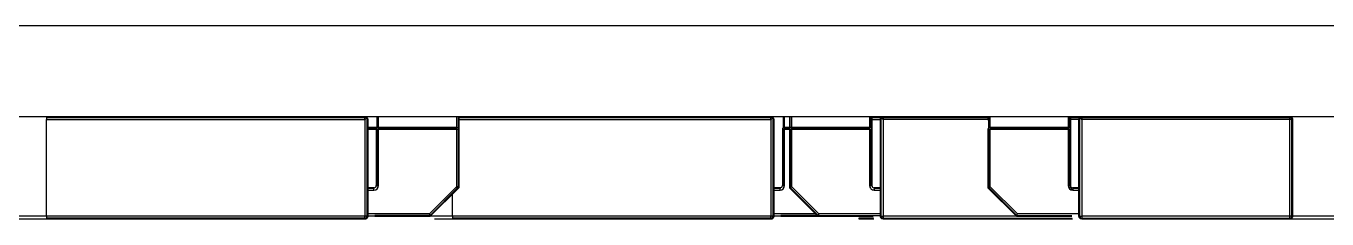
# Model space of a CAD drawing. Header units: millimetres. Extents: x 172 to 597, y 625 to 806.
# Drawn here: x 187.75 to 210.64, y 625.36 to 628.76 of the extents above; entities that cross this region are included whole.
import ezdxf

# ---------------------------------------------------------------- set-up
doc = ezdxf.new("R2010")
doc.units = ezdxf.units.MM

msp = doc.modelspace()

# ---------------------------------------------------------------- linework, layer by layer
at = {"color": 7, "linetype": 'Continuous', "lineweight": 25}
for p, q in [((520.623, 628.762), (175.961, 628.762)), ((520.623, 627.162), (175.961, 627.162)), ((188.114, 627.147), (193.714, 627.147)), ((193.749, 627.147), (193.75, 627.147)), ((193.926, 627.162), (193.926, 626.965)), ((195.364, 627.162), (195.364, 627.102)), ((200.893, 627.147), (200.894, 627.147)), ((201.07, 627.162), (201.07, 626.965)), ((201.183, 627.162), (201.183, 626.945)), ((202.633, 627.162), (202.633, 627.102)), ((202.633, 627.162), (202.633, 626.945)), ((202.797, 627.147), (202.804, 627.141)), ((204.676, 627.162), (204.676, 627.102)), ((204.688, 626.965), (204.688, 627.162)), ((206.126, 627.162), (206.126, 627.102)), ((206.126, 627.162), (206.126, 626.905)), ((206.326, 627.147), (209.987, 627.147)), ((188.114, 625.412), (188.114, 627.112)), ((188.114, 627.112), (193.714, 627.112)), ((193.714, 627.112), (193.714, 625.412)), ((193.749, 627.112), (193.749, 625.412)), ((193.764, 627.112), (193.764, 625.412)), ((193.765, 627.112), (193.764, 627.112)), ((193.765, 625.912), (193.765, 627.112)), ((193.914, 626.945), (193.926, 626.945)), ((193.914, 626.945), (193.914, 625.952)), ((193.926, 626.945), (193.954, 626.945)), ((193.926, 626.945), (193.926, 625.952)), ((195.324, 626.973), (193.954, 626.973)), ((195.324, 626.96), (193.954, 626.96)), ((193.954, 626.945), (195.324, 626.945)), ((193.954, 625.952), (193.954, 626.945)), ((195.324, 626.945), (195.352, 626.945)), ((195.324, 626.945), (195.324, 625.928)), ((195.352, 626.945), (195.364, 626.945)), ((195.352, 626.945), (195.352, 625.928)), ((195.364, 627.102), (195.364, 627.102)), ((195.364, 627.102), (195.364, 626.928)), ((195.364, 627.102), (195.364, 627.099)), ((195.364, 627.102), (195.364, 627.102)), ((195.364, 626.952), (195.364, 627.078)), ((195.364, 625.928), (195.364, 626.945)), ((195.364, 626.945), (195.364, 625.912)), ((195.364, 626.928), (195.364, 625.928)), ((200.858, 627.112), (200.858, 625.412)), ((200.893, 627.112), (200.893, 625.412)), ((200.908, 627.112), (200.908, 625.412)), ((200.908, 627.112), (200.908, 627.112)), ((200.908, 625.912), (200.908, 627.112)), ((201.058, 626.945), (201.07, 626.945)), ((201.058, 626.945), (201.058, 625.952)), ((201.07, 626.945), (201.098, 626.945)), ((201.07, 626.945), (201.07, 625.952)), ((201.098, 625.952), (201.098, 626.945)), ((201.183, 626.945), (201.195, 626.945)), ((201.183, 626.945), (201.183, 625.912)), ((201.195, 626.945), (201.223, 626.945)), ((201.195, 626.945), (201.195, 625.916)), ((202.593, 626.973), (201.223, 626.973)), ((202.593, 626.96), (201.223, 626.96)), ((201.223, 626.945), (202.593, 626.945)), ((201.223, 625.928), (201.223, 626.945)), ((202.593, 626.945), (202.593, 625.952)), ((202.593, 626.945), (202.621, 626.945)), ((202.621, 626.945), (202.633, 626.945)), ((202.621, 625.952), (202.621, 626.945)), ((202.633, 627.102), (202.633, 627.102)), ((202.633, 626.928), (202.633, 627.102)), ((202.633, 627.102), (202.633, 627.102)), ((202.633, 627.061), (202.633, 626.913)), ((202.633, 625.952), (202.633, 626.945)), ((202.633, 626.945), (202.633, 625.952)), ((202.633, 625.952), (202.633, 626.928)), ((202.783, 625.412), (202.783, 627.112)), ((202.797, 625.412), (202.797, 627.112)), ((202.833, 627.112), (202.833, 625.412)), ((204.676, 626.945), (204.688, 626.945)), ((204.676, 626.945), (204.676, 625.912)), ((204.688, 626.945), (204.716, 626.945)), ((204.688, 626.945), (204.688, 625.916)), ((206.086, 626.973), (204.716, 626.973)), ((206.086, 626.96), (204.716, 626.96)), ((204.716, 626.945), (206.086, 626.945)), ((204.716, 625.928), (204.716, 626.945)), ((206.086, 626.945), (206.086, 625.952)), ((206.086, 626.945), (206.114, 626.945)), ((206.114, 626.945), (206.126, 626.945)), ((206.114, 625.952), (206.114, 626.945)), ((206.126, 627.102), (206.126, 627.102)), ((206.126, 627.102), (206.126, 627.102)), ((206.126, 627.008), (206.126, 627.102)), ((206.126, 627.061), (206.126, 626.923)), ((206.126, 625.952), (206.126, 626.945)), ((206.126, 625.912), (206.126, 626.91)), ((206.126, 626.905), (206.126, 625.912)), ((206.276, 625.412), (206.276, 627.112)), ((206.291, 625.412), (206.291, 627.112)), ((209.987, 627.112), (206.326, 627.112)), ((206.326, 627.112), (206.326, 625.412)), ((209.987, 625.412), (209.987, 627.112)), ((210.022, 625.412), (210.022, 627.112)), ((193.764, 626.712), (193.764, 626.712)), ((193.764, 625.412), (193.764, 626.712)), ((193.764, 626.712), (193.764, 625.912)), ((195.364, 625.912), (195.364, 626.895)), ((200.908, 626.712), (200.908, 626.712)), ((200.908, 625.412), (200.908, 626.712)), ((200.908, 626.712), (200.908, 625.912)), ((202.633, 626.815), (202.633, 625.952)), ((206.126, 626.895), (206.126, 625.941)), ((193.874, 625.912), (193.764, 625.912)), ((193.874, 625.912), (193.874, 625.912)), ((193.914, 625.952), (193.926, 625.952)), ((193.926, 625.952), (193.954, 625.952)), ((195.324, 625.928), (194.848, 625.452)), ((194.864, 625.412), (195.364, 625.912)), ((195.364, 625.912), (194.864, 625.412)), ((195.344, 625.908), (194.868, 625.432)), ((194.876, 625.423), (195.352, 625.9)), ((195.352, 625.9), (194.876, 625.423)), ((195.352, 625.928), (195.324, 625.928)), ((195.364, 625.928), (195.352, 625.928)), ((195.352, 625.9), (195.352, 625.9)), ((195.361, 625.913), (195.361, 625.913)), ((195.364, 625.928), (195.364, 625.928)), ((195.364, 625.912), (195.364, 625.912)), ((201.018, 625.912), (200.908, 625.912)), ((201.019, 625.912), (201.018, 625.912)), ((201.018, 625.912), (201.018, 625.912)), ((201.058, 625.952), (201.07, 625.952)), ((201.07, 625.952), (201.098, 625.952)), ((201.183, 625.912), (201.683, 625.412)), ((201.688, 625.423), (201.195, 625.916)), ((201.699, 625.452), (201.223, 625.928)), ((202.593, 625.952), (202.621, 625.952)), ((202.621, 625.952), (202.633, 625.952)), ((202.633, 625.952), (202.633, 625.952)), ((202.633, 625.952), (202.633, 625.952)), ((202.645, 625.923), (202.645, 625.923)), ((202.645, 625.923), (202.645, 625.923)), ((202.673, 625.912), (202.673, 625.9)), ((202.783, 625.912), (202.673, 625.912)), ((202.673, 625.912), (202.673, 625.912)), ((202.673, 625.912), (202.673, 625.912)), ((204.676, 625.912), (205.176, 625.412)), ((205.181, 625.423), (204.688, 625.916)), ((205.193, 625.452), (204.716, 625.928)), ((206.086, 625.952), (206.114, 625.952)), ((206.114, 625.952), (206.126, 625.952)), ((206.126, 625.952), (206.126, 625.952)), ((206.138, 625.923), (206.138, 625.923)), ((206.276, 625.912), (206.166, 625.912)), ((193.714, 625.412), (188.114, 625.412)), ((193.714, 625.376), (188.114, 625.376)), ((188.114, 625.362), (193.714, 625.362)), ((193.889, 625.412), (194.848, 625.412)), ((194.848, 625.412), (194.848, 625.412)), ((194.848, 625.412), (194.864, 625.412)), ((194.863, 625.415), (194.863, 625.415)), ((194.864, 625.412), (194.863, 625.415)), ((194.864, 625.412), (194.864, 625.412)), ((194.876, 625.423), (194.876, 625.423)), ((194.938, 625.362), (195.258, 625.362)), ((200.858, 625.412), (195.258, 625.412)), ((200.858, 625.376), (195.258, 625.376)), ((195.258, 625.362), (200.858, 625.362)), ((201.033, 625.412), (201.683, 625.412)), ((201.683, 625.412), (202.657, 625.412)), ((201.991, 625.412), (201.991, 625.412)), ((202.008, 625.412), (202.008, 625.412)), ((202.401, 625.362), (202.668, 625.362)), ((202.833, 625.362), (206.161, 625.362)), ((205.176, 625.412), (206.151, 625.412)), ((209.987, 625.412), (206.326, 625.412)), ((206.326, 625.376), (209.987, 625.376)), ((206.326, 625.362), (209.987, 625.362))]:
    msp.add_line(p, q, dxfattribs=at)
at = {"color": 8, "linetype": 'Continuous', "lineweight": 25}
for p, q in [((193.954, 626.973), (193.954, 627.162)), ((195.324, 627.162), (195.324, 626.973)), ((195.352, 627.162), (195.352, 626.965)), ((195.364, 626.945), (195.364, 627.162)), ((195.364, 627.102), (195.364, 627.162)), ((195.364, 627.162), (195.364, 626.945)), ((195.364, 627.147), (200.858, 627.147)), ((201.098, 626.973), (201.098, 627.162)), ((201.195, 626.965), (201.195, 627.162)), ((201.223, 626.973), (201.223, 627.162)), ((202.593, 627.162), (202.593, 626.973)), ((202.621, 626.965), (202.621, 627.162)), ((202.633, 626.945), (202.633, 627.162)), ((202.633, 627.102), (202.633, 627.162)), ((202.633, 627.147), (202.797, 627.147)), ((202.833, 627.147), (204.676, 627.147)), ((204.716, 626.973), (204.716, 627.162)), ((206.086, 627.162), (206.086, 626.973)), ((206.114, 626.965), (206.114, 627.162)), ((206.126, 626.945), (206.126, 627.162)), ((206.126, 627.102), (206.126, 627.162)), ((206.126, 627.147), (206.291, 627.147)), ((193.914, 626.973), (193.765, 626.973)), ((193.914, 626.96), (193.765, 626.96)), ((193.765, 626.945), (193.914, 626.945)), ((195.364, 627.112), (200.858, 627.112)), ((195.364, 627.102), (195.364, 627.102)), ((201.183, 626.973), (201.098, 626.973)), ((201.183, 626.96), (201.098, 626.96)), ((201.098, 626.945), (201.183, 626.945)), ((202.633, 627.112), (202.783, 627.112)), ((204.676, 627.112), (202.833, 627.112)), ((206.276, 627.112), (206.126, 627.112)), ((195.364, 626.895), (195.364, 626.895)), ((193.874, 625.9), (193.764, 625.9)), ((193.764, 625.872), (193.874, 625.872)), ((195.258, 625.412), (195.258, 625.805)), ((201.018, 625.9), (200.908, 625.9)), ((200.908, 625.872), (201.018, 625.872)), ((202.633, 625.952), (202.633, 625.952)), ((202.783, 625.9), (202.673, 625.9)), ((202.673, 625.872), (202.783, 625.872)), ((206.276, 625.9), (206.166, 625.9)), ((206.166, 625.872), (206.276, 625.872)), ((194.848, 625.452), (193.764, 625.452)), ((194.848, 625.423), (193.889, 625.423)), ((201.643, 625.452), (200.908, 625.452)), ((201.671, 625.423), (201.032, 625.423)), ((201.688, 625.423), (202.783, 625.423)), ((202.783, 625.452), (201.699, 625.452)), ((202.662, 625.376), (202.401, 625.376)), ((205.176, 625.412), (202.833, 625.412)), ((202.833, 625.376), (206.156, 625.376)), ((205.181, 625.423), (206.151, 625.423)), ((206.276, 625.452), (205.193, 625.452))]:
    msp.add_line(p, q, dxfattribs=at)
at = {"color": 7, "linetype": 'Continuous', "lineweight": 25, "flags": 128}
for points in [[(193.714, 627.112), (193.718, 627.116), (193.722, 627.12), (193.726, 627.124), (193.73, 627.128), (193.734, 627.132), (193.737, 627.135), (193.74, 627.138), (193.743, 627.141)], [(200.858, 627.112), (200.862, 627.116), (200.866, 627.12), (200.87, 627.124), (200.874, 627.128), (200.877, 627.132), (200.881, 627.135), (200.884, 627.138), (200.886, 627.141)], [(202.804, 627.141), (202.806, 627.138), (202.809, 627.135), (202.813, 627.132), (202.816, 627.128), (202.82, 627.124), (202.824, 627.12), (202.828, 627.116), (202.833, 627.112)], [(206.326, 627.112), (206.322, 627.116), (206.318, 627.12), (206.314, 627.124), (206.31, 627.128), (206.306, 627.132), (206.303, 627.135), (206.3, 627.138), (206.297, 627.141)], [(193.954, 626.96), (193.954, 626.962), (193.954, 626.964), (193.954, 626.966), (193.954, 626.967), (193.954, 626.969), (193.954, 626.97), (193.954, 626.972), (193.954, 626.973)], [(193.954, 626.945), (193.954, 626.947), (193.954, 626.949), (193.954, 626.951), (193.954, 626.953), (193.954, 626.955), (193.954, 626.957), (193.954, 626.959), (193.954, 626.96)], [(195.324, 626.973), (195.324, 626.972), (195.324, 626.97), (195.324, 626.969), (195.324, 626.967), (195.324, 626.966), (195.324, 626.964), (195.324, 626.962), (195.324, 626.96)], [(195.324, 626.96), (195.324, 626.959), (195.324, 626.957), (195.324, 626.955), (195.324, 626.953), (195.324, 626.951), (195.324, 626.949), (195.324, 626.947), (195.324, 626.945)], [(195.364, 626.895), (195.364, 626.903), (195.364, 626.911), (195.364, 626.918), (195.364, 626.926), (195.364, 626.933), (195.364, 626.94), (195.364, 626.946), (195.364, 626.952)], [(201.098, 626.96), (201.098, 626.962), (201.098, 626.964), (201.098, 626.966), (201.098, 626.967), (201.098, 626.969), (201.098, 626.97), (201.098, 626.972), (201.098, 626.973)], [(201.098, 626.945), (201.098, 626.947), (201.098, 626.949), (201.098, 626.951), (201.098, 626.953), (201.098, 626.955), (201.098, 626.957), (201.098, 626.959), (201.098, 626.96)], [(201.223, 626.96), (201.223, 626.962), (201.223, 626.964), (201.223, 626.966), (201.223, 626.967), (201.223, 626.969), (201.223, 626.97), (201.223, 626.972), (201.223, 626.973)], [(201.223, 626.945), (201.223, 626.947), (201.223, 626.949), (201.223, 626.951), (201.223, 626.953), (201.223, 626.955), (201.223, 626.957), (201.223, 626.959), (201.223, 626.96)], [(202.593, 626.96), (202.593, 626.962), (202.593, 626.964), (202.593, 626.966), (202.593, 626.967), (202.593, 626.969), (202.593, 626.97), (202.593, 626.972), (202.593, 626.973)], [(202.593, 626.945), (202.593, 626.947), (202.593, 626.949), (202.593, 626.951), (202.593, 626.953), (202.593, 626.955), (202.593, 626.957), (202.593, 626.959), (202.593, 626.96)], [(204.716, 626.96), (204.716, 626.962), (204.716, 626.964), (204.716, 626.966), (204.716, 626.967), (204.716, 626.969), (204.716, 626.97), (204.716, 626.972), (204.716, 626.973)], [(204.716, 626.945), (204.716, 626.947), (204.716, 626.949), (204.716, 626.951), (204.716, 626.953), (204.716, 626.955), (204.716, 626.957), (204.716, 626.959), (204.716, 626.96)], [(206.086, 626.973), (206.086, 626.972), (206.086, 626.97), (206.086, 626.969), (206.086, 626.967), (206.086, 626.966), (206.086, 626.964), (206.086, 626.962), (206.086, 626.96)], [(206.086, 626.96), (206.086, 626.959), (206.086, 626.957), (206.086, 626.955), (206.086, 626.953), (206.086, 626.951), (206.086, 626.949), (206.086, 626.947), (206.086, 626.945)], [(206.126, 626.923), (206.126, 626.922), (206.126, 626.92), (206.126, 626.919), (206.126, 626.917), (206.126, 626.916), (206.126, 626.914), (206.126, 626.912), (206.126, 626.91)], [(206.126, 626.91), (206.126, 626.909), (206.126, 626.907), (206.126, 626.905), (206.126, 626.903), (206.126, 626.901), (206.126, 626.899), (206.126, 626.897), (206.126, 626.895)], [(210.037, 625.412), (210.037, 626.364), (210.037, 627.112)], [(193.874, 625.872), (193.874, 625.876), (193.874, 625.879), (193.874, 625.883), (193.874, 625.887), (193.874, 625.891), (193.874, 625.894), (193.874, 625.897), (193.874, 625.9)], [(195.324, 625.928), (195.327, 625.925), (195.33, 625.923), (195.332, 625.92), (195.335, 625.917), (195.337, 625.915), (195.34, 625.913), (195.342, 625.91), (195.344, 625.908)], [(195.344, 625.908), (195.346, 625.906), (195.348, 625.905), (195.349, 625.903), (195.35, 625.902), (195.351, 625.901), (195.352, 625.9), (195.352, 625.9), (195.352, 625.9)], [(201.018, 625.872), (201.018, 625.876), (201.018, 625.879), (201.018, 625.883), (201.018, 625.887), (201.018, 625.891), (201.018, 625.894), (201.018, 625.897), (201.018, 625.9)], [(202.673, 625.9), (202.673, 625.897), (202.673, 625.894), (202.673, 625.891), (202.673, 625.887), (202.673, 625.883), (202.673, 625.879), (202.673, 625.876), (202.673, 625.872)], [(206.166, 625.9), (206.166, 625.897), (206.166, 625.894), (206.166, 625.891), (206.166, 625.887), (206.166, 625.883), (206.166, 625.879), (206.166, 625.876), (206.166, 625.872)], [(194.868, 625.432), (194.865, 625.434), (194.863, 625.436), (194.861, 625.438), (194.858, 625.441), (194.856, 625.443), (194.853, 625.446), (194.85, 625.449), (194.848, 625.452)], [(194.848, 625.452), (194.85, 625.447), (194.852, 625.442), (194.854, 625.437), (194.855, 625.433), (194.857, 625.429), (194.859, 625.425), (194.86, 625.422), (194.861, 625.419)], [(194.848, 625.452), (194.848, 625.448), (194.848, 625.444), (194.848, 625.44), (194.848, 625.436), (194.848, 625.433), (194.848, 625.429), (194.848, 625.426), (194.848, 625.423)], [(194.848, 625.423), (194.848, 625.422), (194.848, 625.421), (194.848, 625.42), (194.848, 625.419), (194.848, 625.418), (194.848, 625.417), (194.848, 625.417), (194.848, 625.416)], [(194.873, 625.426), (194.872, 625.427), (194.872, 625.427), (194.871, 625.428), (194.87, 625.429), (194.87, 625.429), (194.869, 625.43), (194.868, 625.431), (194.868, 625.432)]]:
    msp.add_lwpolyline(points, dxfattribs=at)
at = {"color": 8, "linetype": 'Continuous', "lineweight": 25, "flags": 128}
for points in [[(195.364, 627.098), (195.364, 627.098), (195.364, 627.102)], [(195.364, 627.078), (195.364, 627.075), (195.364, 627.075)], [(195.364, 626.948), (195.364, 626.949), (195.364, 626.952)]]:
    msp.add_lwpolyline(points, dxfattribs=at)
at = {"color": 7, "linetype": 'Continuous', "lineweight": 25}
for centre, radius, start, end in [((193.702, 627.1), 0.0573, 44.5098, 77.9376), ((193.703, 627.1), 0.0572, 12.0531, 45.4946), ((200.846, 627.1), 0.0573, 44.5098, 77.9376), ((200.846, 627.1), 0.0572, 12.0531, 45.4946), ((202.844, 627.1), 0.0573, 134.5101, 167.9417), ((202.845, 627.1), 0.0573, 102.0667, 135.4762), ((206.337, 627.1), 0.0572, 134.5101, 167.9429), ((212.327, 633.172), 8.528, 224.9463, 225.0079), ((206.338, 627.1), 0.0572, 102.0479, 135.4944), ((209.987, 627.081), 0.0659, 64.7745, 90.4684), ((209.998, 627.143), 0.0174, 351.691, 51.8998), ((209.933, 627.143), 0.0823, 337.3976, 357.8999), ((193.939, 626.944), 0.025, 122.0784, 177.2146), ((193.953, 626.924), 0.0495, 88.9984, 123.6531), ((195.325, 626.924), 0.0495, 56.3519, 90.9999), ((195.339, 626.944), 0.0251, 2.8088, 57.9289), ((176.08, 627.082), 19.284, 359.99, 0.0596), ((201.083, 626.944), 0.025, 122.0784, 177.2146), ((201.097, 626.924), 0.0495, 88.9984, 123.6531), ((201.208, 626.944), 0.025, 122.0771, 177.2107), ((201.222, 626.924), 0.0495, 88.9987, 123.6523), ((202.594, 626.924), 0.0495, 56.351, 91.0001), ((202.608, 626.944), 0.025, 2.8049, 57.9277), ((204.701, 626.944), 0.025, 122.0784, 177.2146), ((204.715, 626.924), 0.0495, 88.9984, 123.6531), ((206.087, 626.924), 0.0495, 56.3519, 90.9999), ((206.101, 626.944), 0.0251, 2.8088, 57.9289), ((193.874, 625.952), 0.08, 270, 0), ((193.874, 625.952), 0.04, 270, 315), ((203.516, 625.902), 9.642, 179.9404, 180.01), ((193.874, 625.952), 0.04, 315, 0), ((195.324, 625.928), 0.04, 315, 337.5), ((195.324, 625.928), 0.04, 315, 337.5), ((195.324, 625.928), 0.04, 337.5, 0), ((195.324, 625.928), 0.04, 337.5, 0), ((201.018, 625.952), 0.08, 270, 0), ((201.018, 625.952), 0.04, 270, 315), ((210.66, 625.902), 9.642, 179.9404, 180.01), ((201.018, 625.952), 0.04, 315, 0), ((202.673, 625.952), 0.08, 179.9932, 270), ((202.673, 625.952), 0.04, 179.9932, 225), ((202.673, 625.952), 0.04, 179.9932, 225), ((202.673, 625.952), 0.04, 179.9932, 225), ((202.673, 625.952), 0.04, 179.9932, 225), ((202.673, 625.952), 0.04, 225, 270), ((202.673, 625.952), 0.04, 225, 270), ((202.673, 625.952), 0.04, 225, 270), ((202.673, 625.952), 0.04, 225, 270), ((206.166, 625.952), 0.08, 180, 270), ((206.166, 625.952), 0.04, 180, 225), ((206.166, 625.952), 0.04, 180, 225), ((206.166, 625.952), 0.04, 225, 270), ((206.166, 625.952), 0.04, 225, 270), ((215.808, 625.902), 9.642, 179.9404, 180.01), ((193.714, 625.441), 0.0651, 269.5238, 295.8081), ((193.661, 625.38), 0.0817, 2.2627, 23.3367), ((193.726, 625.38), 0.0167, 306.9008, 8.5022), ((193.73, 625.414), 0.034, 292.0013, 355.5733), ((194.844, 625.461), 0.0449, 274.8087, 292.5479), ((196.971, 625.415), 2.123, 179.9865, 180.1005), ((194.848, 625.452), 0.04, 270, 292.5), ((194.848, 625.452), 0.04, 270, 292.5), ((194.844, 625.461), 0.0449, 292.4523, 310.1906), ((197.45, 626.491), 2.802, 202.4882, 202.5868), ((194.848, 625.452), 0.04, 292.5, 315), ((194.848, 625.452), 0.04, 292.5, 315), ((197, 627.553), 3.008, 224.9905, 225.071), ((200.858, 625.441), 0.0651, 269.5238, 295.8081), ((200.805, 625.38), 0.0817, 2.2627, 23.3367), ((200.87, 625.38), 0.0167, 306.9008, 8.5022), ((200.874, 625.414), 0.034, 292.0013, 355.5733), ((202.817, 625.414), 0.0339, 184.4073, 247.9958), ((202.885, 625.38), 0.0814, 156.823, 177.7794), ((202.832, 625.441), 0.0651, 244.1894, 270.477), ((202.82, 625.38), 0.0167, 171.4914, 233.1383), ((206.31, 625.414), 0.0339, 184.4034, 247.9953), ((206.378, 625.38), 0.0813, 156.8233, 177.7827), ((206.325, 625.441), 0.0651, 244.1889, 270.4772), ((206.314, 625.38), 0.0167, 171.5281, 233.1122), ((209.987, 625.443), 0.0659, 269.5316, 295.2255), ((209.933, 625.38), 0.0825, 2.1142, 22.6812), ((209.998, 625.381), 0.0174, 308.1093, 8.3068)]:
    msp.add_arc(centre, radius, start, end, dxfattribs=at)
for points in [[(188.114, 627.147), (188.114, 627.145), (188.114, 627.14), (188.114, 627.131), (188.114, 627.121), (188.114, 627.115), (188.114, 627.112)], [(193.714, 627.112), (193.714, 627.115), (193.714, 627.121), (193.714, 627.131), (193.714, 627.14), (193.714, 627.145), (193.714, 627.147)], [(193.749, 627.147), (193.751, 627.145), (193.756, 627.14), (193.76, 627.131), (193.763, 627.121), (193.764, 627.115), (193.764, 627.112)], [(193.765, 627.112), (193.764, 627.115), (193.764, 627.121), (193.761, 627.131), (193.756, 627.14), (193.752, 627.145), (193.75, 627.147)], [(200.858, 627.112), (200.858, 627.115), (200.858, 627.121), (200.858, 627.131), (200.858, 627.14), (200.858, 627.145), (200.858, 627.147)], [(200.893, 627.147), (200.895, 627.145), (200.899, 627.14), (200.904, 627.131), (200.907, 627.121), (200.907, 627.115), (200.908, 627.112)], [(200.908, 627.112), (200.908, 627.115), (200.908, 627.121), (200.905, 627.131), (200.9, 627.14), (200.896, 627.145), (200.894, 627.147)], [(202.783, 627.112), (202.783, 627.115), (202.783, 627.121), (202.786, 627.131), (202.791, 627.14), (202.795, 627.145), (202.797, 627.147)], [(202.833, 627.147), (202.833, 627.145), (202.833, 627.14), (202.833, 627.131), (202.833, 627.121), (202.833, 627.115), (202.833, 627.112)], [(206.276, 627.112), (206.276, 627.115), (206.277, 627.121), (206.28, 627.131), (206.284, 627.14), (206.288, 627.145), (206.291, 627.147)], [(206.326, 627.147), (206.326, 627.145), (206.326, 627.14), (206.326, 627.131), (206.326, 627.121), (206.326, 627.115), (206.326, 627.112)], [(209.987, 627.112), (209.987, 627.115), (209.987, 627.121), (209.987, 627.131), (209.987, 627.139), (209.987, 627.144), (209.987, 627.147)], [(210.009, 627.156), (210.013, 627.154), (210.021, 627.149), (210.03, 627.138), (210.036, 627.126), (210.036, 627.116), (210.037, 627.112)], [(188.114, 625.412), (188.114, 625.408), (188.114, 625.402), (188.114, 625.392), (188.114, 625.384), (188.114, 625.379), (188.114, 625.376)], [(188.114, 625.376), (188.114, 625.374), (188.114, 625.37), (188.114, 625.365), (188.114, 625.362), (188.114, 625.362), (188.114, 625.362)], [(193.714, 625.376), (193.714, 625.379), (193.714, 625.384), (193.714, 625.392), (193.714, 625.402), (193.714, 625.408), (193.714, 625.412)], [(193.714, 625.362), (193.714, 625.362), (193.714, 625.362), (193.714, 625.365), (193.714, 625.37), (193.714, 625.374), (193.714, 625.376)], [(193.764, 625.412), (193.764, 625.412), (193.763, 625.412), (193.76, 625.412), (193.756, 625.412), (193.751, 625.412), (193.749, 625.412)], [(193.764, 625.412), (193.764, 625.408), (193.763, 625.402), (193.76, 625.392), (193.756, 625.384), (193.751, 625.379), (193.749, 625.376)], [(193.749, 625.376), (193.752, 625.379), (193.756, 625.384), (193.761, 625.392), (193.764, 625.402), (193.764, 625.408), (193.764, 625.412)], [(195.258, 625.412), (195.258, 625.408), (195.258, 625.402), (195.258, 625.392), (195.258, 625.384), (195.258, 625.379), (195.258, 625.376)], [(195.258, 625.376), (195.258, 625.374), (195.258, 625.37), (195.258, 625.365), (195.258, 625.362), (195.258, 625.362), (195.258, 625.362)], [(200.858, 625.376), (200.858, 625.379), (200.858, 625.384), (200.858, 625.392), (200.858, 625.402), (200.858, 625.408), (200.858, 625.412)], [(200.858, 625.362), (200.858, 625.362), (200.858, 625.362), (200.858, 625.365), (200.858, 625.37), (200.858, 625.374), (200.858, 625.376)], [(200.908, 625.412), (200.907, 625.412), (200.907, 625.412), (200.904, 625.412), (200.899, 625.412), (200.895, 625.412), (200.893, 625.412)], [(200.908, 625.412), (200.907, 625.408), (200.907, 625.402), (200.904, 625.392), (200.899, 625.384), (200.895, 625.379), (200.893, 625.376)], [(200.893, 625.376), (200.895, 625.379), (200.9, 625.384), (200.904, 625.392), (200.907, 625.402), (200.908, 625.408), (200.908, 625.412)], [(202.401, 625.376), (202.401, 625.374), (202.401, 625.37), (202.401, 625.365), (202.401, 625.362), (202.401, 625.362), (202.401, 625.362)], [(202.783, 625.412), (202.783, 625.412), (202.783, 625.412), (202.786, 625.412), (202.791, 625.412), (202.795, 625.412), (202.797, 625.412)], [(202.797, 625.376), (202.795, 625.379), (202.791, 625.384), (202.786, 625.392), (202.783, 625.402), (202.783, 625.408), (202.783, 625.412)], [(202.833, 625.412), (202.833, 625.408), (202.833, 625.402), (202.833, 625.392), (202.833, 625.384), (202.833, 625.379), (202.833, 625.376)], [(202.833, 625.376), (202.833, 625.374), (202.833, 625.37), (202.833, 625.365), (202.833, 625.362), (202.833, 625.362), (202.833, 625.362)], [(206.276, 625.412), (206.276, 625.412), (206.277, 625.412), (206.28, 625.412), (206.284, 625.412), (206.288, 625.412), (206.291, 625.412)], [(206.291, 625.376), (206.288, 625.379), (206.284, 625.384), (206.28, 625.392), (206.277, 625.402), (206.276, 625.408), (206.276, 625.412)], [(206.326, 625.412), (206.326, 625.408), (206.326, 625.402), (206.326, 625.392), (206.326, 625.384), (206.326, 625.379), (206.326, 625.376)], [(206.326, 625.376), (206.326, 625.374), (206.326, 625.37), (206.326, 625.365), (206.326, 625.362), (206.326, 625.362), (206.326, 625.362)], [(209.987, 625.377), (209.987, 625.379), (209.987, 625.384), (209.987, 625.393), (209.987, 625.402), (209.987, 625.408), (209.987, 625.412)], [(209.987, 625.362), (209.987, 625.362), (209.987, 625.362), (209.987, 625.365), (209.987, 625.37), (209.987, 625.374), (209.987, 625.377)], [(210.037, 625.412), (210.036, 625.412), (210.036, 625.412), (210.033, 625.412), (210.028, 625.412), (210.024, 625.412), (210.022, 625.412)]]:
    msp.add_open_spline(points, degree=3, dxfattribs=at)
for points, knots in [([(193.714, 627.156), (193.714, 627.158), (193.714, 627.161), (193.714, 627.161), (193.714, 627.162)], [0, 0, 0, 0, 0.55974, 1, 1, 1, 1]), ([(193.714, 627.147), (193.714, 627.149), (193.714, 627.153), (193.714, 627.155), (193.714, 627.156)], [0, 0, 0, 0, 0.559874, 1, 1, 1, 1]), ([(200.858, 627.156), (200.858, 627.158), (200.858, 627.161), (200.858, 627.161), (200.858, 627.162)], [0, 0, 0, 0, 0.55974, 1, 1, 1, 1]), ([(200.858, 627.147), (200.858, 627.149), (200.858, 627.153), (200.858, 627.155), (200.858, 627.156)], [0, 0, 0, 0, 0.5598737, 1, 1, 1, 1]), ([(202.833, 627.162), (202.833, 627.161), (202.833, 627.161), (202.833, 627.158), (202.833, 627.156)], [0, 0, 0, 0, 0.55974, 1, 1, 1, 1]), ([(202.833, 627.156), (202.833, 627.155), (202.833, 627.152), (202.833, 627.149), (202.833, 627.147)], [0, 0, 0, 0, 0.559874, 1, 1, 1, 1]), ([(206.326, 627.162), (206.326, 627.161), (206.326, 627.161), (206.326, 627.158), (206.326, 627.156)], [0, 0, 0, 0, 0.55974, 1, 1, 1, 1]), ([(206.326, 627.156), (206.326, 627.155), (206.326, 627.152), (206.326, 627.149), (206.326, 627.147)], [0, 0, 0, 0, 0.559874, 1, 1, 1, 1]), ([(209.987, 627.162), (209.991, 627.161), (209.999, 627.161), (210.006, 627.158), (210.009, 627.156)], [0, 0, 0, 0, 0.559746, 1, 1, 1, 1]), ([(193.759, 627.112), (193.757, 627.112), (193.754, 627.112), (193.751, 627.112), (193.749, 627.112)], [0, 0, 0, 0, 0.559874, 1, 1, 1, 1]), ([(193.764, 627.112), (193.764, 627.112), (193.763, 627.112), (193.76, 627.112), (193.759, 627.112)], [0, 0, 0, 0, 0.5597403, 1, 1, 1, 1]), ([(200.902, 627.112), (200.901, 627.112), (200.898, 627.112), (200.895, 627.112), (200.893, 627.112)], [0, 0, 0, 0, 0.559874, 1, 1, 1, 1]), ([(200.908, 627.112), (200.907, 627.112), (200.907, 627.112), (200.904, 627.112), (200.902, 627.112)], [0, 0, 0, 0, 0.55974, 1, 1, 1, 1]), ([(202.621, 627.073), (202.624, 627.077), (202.631, 627.086), (202.632, 627.096), (202.633, 627.102)], [0, 0, 0, 0, 0.389886, 1, 1, 1, 1]), ([(202.633, 627.102), (202.633, 627.097), (202.633, 627.089), (202.633, 627.076), (202.633, 627.065), (202.633, 627.061)], [0, 0, 0, 0, 0.542423, 0.7929238, 1, 1, 1, 1]), ([(202.633, 626.913), (202.633, 626.907), (202.633, 626.895), (202.633, 626.861), (202.633, 626.834), (202.633, 626.815)], [0, 0, 0, 0, 0.201761, 0.44877, 1, 1, 1, 1]), ([(202.788, 627.112), (202.786, 627.112), (202.783, 627.112), (202.783, 627.112), (202.783, 627.112)], [0, 0, 0, 0, 0.55974, 1, 1, 1, 1]), ([(202.797, 627.112), (202.795, 627.112), (202.792, 627.112), (202.789, 627.112), (202.788, 627.112)], [0, 0, 0, 0, 0.559874, 1, 1, 1, 1]), ([(206.114, 627.073), (206.117, 627.077), (206.125, 627.086), (206.126, 627.096), (206.126, 627.102)], [0, 0, 0, 0, 0.389886, 1, 1, 1, 1]), ([(206.126, 627.102), (206.126, 627.097), (206.126, 627.089), (206.126, 627.076), (206.126, 627.065), (206.126, 627.061)], [0, 0, 0, 0, 0.542423, 0.792924, 1, 1, 1, 1]), ([(206.126, 626.91), (206.126, 626.917), (206.126, 626.933), (206.126, 626.967), (206.126, 626.991), (206.126, 627.008)], [0, 0, 0, 0, 0.201752, 0.44877, 1, 1, 1, 1]), ([(206.281, 627.112), (206.28, 627.112), (206.277, 627.112), (206.276, 627.112), (206.276, 627.112)], [0, 0, 0, 0, 0.55974, 1, 1, 1, 1]), ([(206.291, 627.112), (206.289, 627.112), (206.285, 627.112), (206.282, 627.112), (206.281, 627.112)], [0, 0, 0, 0, 0.559874, 1, 1, 1, 1]), ([(210.009, 627.112), (210.005, 627.112), (209.998, 627.112), (209.99, 627.112), (209.987, 627.112)], [0, 0, 0, 0, 0.5597408, 1, 1, 1, 1]), ([(210.022, 627.112), (210.019, 627.112), (210.016, 627.112), (210.011, 627.112), (210.009, 627.112)], [0, 0, 0, 0, 0.559883, 1, 1, 1, 1]), ([(202.621, 626.872), (202.619, 626.875), (202.616, 626.882), (202.609, 626.889), (202.602, 626.893), (202.597, 626.895), (202.594, 626.895), (202.593, 626.895)], [0, 0, 0, 0, 0.322769, 0.589215, 0.808988, 0.906772, 1, 1, 1, 1]), ([(195.36, 625.913), (195.361, 625.913), (195.364, 625.912), (195.364, 625.912), (195.364, 625.912)], [0, 0, 0, 0, 0.210839, 1, 1, 1, 1]), ([(201.183, 625.912), (201.184, 625.912), (201.185, 625.912), (201.192, 625.915), (201.195, 625.916)], [0, 0, 0, 0, 0.554193, 1, 1, 1, 1]), ([(201.195, 625.916), (201.199, 625.918), (201.208, 625.922), (201.218, 625.926), (201.223, 625.928)], [0, 0, 0, 0, 0.55524, 1, 1, 1, 1]), ([(204.676, 625.912), (204.677, 625.912), (204.678, 625.912), (204.685, 625.915), (204.688, 625.916)], [0, 0, 0, 0, 0.554193, 1, 1, 1, 1]), ([(204.688, 625.916), (204.693, 625.918), (204.701, 625.922), (204.712, 625.926), (204.716, 625.928)], [0, 0, 0, 0, 0.55524, 1, 1, 1, 1]), ([(206.166, 625.872), (206.156, 625.881), (206.142, 625.896), (206.128, 625.92), (206.127, 625.934), (206.126, 625.941)], [0, 0, 0, 0, 0.504903, 0.750087, 1, 1, 1, 1]), ([(186.174, 625.362), (186.217, 625.362), (186.302, 625.362), (186.822, 625.362), (187.454, 625.362), (187.894, 625.362), (188.114, 625.362)], [0, 0, 0, 0, 0.279633, 0.559261, 0.779629, 1, 1, 1, 1]), ([(188.114, 625.412), (187.87, 625.412), (187.383, 625.412), (186.765, 625.412), (186.326, 625.412), (186.258, 625.412), (186.224, 625.412)], [0, 0, 0, 0, 0.25, 0.5, 0.75, 1, 1, 1, 1]), ([(193.736, 625.412), (193.733, 625.412), (193.725, 625.412), (193.718, 625.412), (193.714, 625.412)], [0, 0, 0, 0, 0.5019142, 1, 1, 1, 1]), ([(193.736, 625.367), (193.732, 625.365), (193.725, 625.362), (193.717, 625.362), (193.714, 625.362)], [0, 0, 0, 0, 0.55974, 1, 1, 1, 1]), ([(193.714, 625.362), (193.718, 625.362), (193.726, 625.362), (193.733, 625.366), (193.736, 625.367)], [0, 0, 0, 0, 0.55974, 1, 1, 1, 1]), ([(193.749, 625.412), (193.747, 625.412), (193.743, 625.412), (193.738, 625.412), (193.736, 625.412)], [0, 0, 0, 0, 0.591822, 1, 1, 1, 1]), ([(193.749, 625.376), (193.747, 625.374), (193.743, 625.371), (193.738, 625.368), (193.736, 625.367)], [0, 0, 0, 0, 0.559874, 1, 1, 1, 1]), ([(193.736, 625.367), (193.739, 625.368), (193.744, 625.371), (193.748, 625.375), (193.749, 625.376)], [0, 0, 0, 0, 0.559874, 1, 1, 1, 1]), ([(193.759, 625.389), (193.758, 625.387), (193.755, 625.382), (193.751, 625.378), (193.75, 625.376)], [0, 0, 0, 0, 0.559874, 1, 1, 1, 1]), ([(193.764, 625.412), (193.764, 625.407), (193.764, 625.4), (193.761, 625.392), (193.759, 625.389)], [0, 0, 0, 0, 0.55974, 1, 1, 1, 1]), ([(200.88, 625.412), (200.876, 625.412), (200.869, 625.412), (200.861, 625.412), (200.858, 625.412)], [0, 0, 0, 0, 0.5019142, 1, 1, 1, 1]), ([(200.88, 625.367), (200.876, 625.365), (200.869, 625.362), (200.861, 625.362), (200.858, 625.362)], [0, 0, 0, 0, 0.55974, 1, 1, 1, 1]), ([(200.858, 625.362), (200.862, 625.362), (200.87, 625.362), (200.877, 625.366), (200.88, 625.367)], [0, 0, 0, 0, 0.55974, 1, 1, 1, 1]), ([(200.893, 625.412), (200.891, 625.412), (200.887, 625.412), (200.882, 625.412), (200.88, 625.412)], [0, 0, 0, 0, 0.591822, 1, 1, 1, 1]), ([(200.893, 625.376), (200.891, 625.374), (200.887, 625.371), (200.882, 625.368), (200.88, 625.367)], [0, 0, 0, 0, 0.559874, 1, 1, 1, 1]), ([(200.88, 625.367), (200.883, 625.368), (200.888, 625.371), (200.891, 625.375), (200.893, 625.376)], [0, 0, 0, 0, 0.559874, 1, 1, 1, 1]), ([(200.903, 625.389), (200.901, 625.387), (200.899, 625.382), (200.895, 625.378), (200.894, 625.376)], [0, 0, 0, 0, 0.559874, 1, 1, 1, 1]), ([(200.908, 625.412), (200.908, 625.407), (200.907, 625.4), (200.904, 625.392), (200.903, 625.389)], [0, 0, 0, 0, 0.55974, 1, 1, 1, 1]), ([(201.688, 625.423), (201.686, 625.42), (201.683, 625.413), (201.683, 625.412), (201.683, 625.412)], [0, 0, 0, 0, 0.56529, 1, 1, 1, 1]), ([(201.699, 625.452), (201.697, 625.446), (201.693, 625.435), (201.689, 625.427), (201.688, 625.423)], [0, 0, 0, 0, 0.565249, 1, 1, 1, 1]), ([(202.797, 625.412), (202.8, 625.412), (202.804, 625.412), (202.808, 625.412), (202.81, 625.412)], [0, 0, 0, 0, 0.559874, 1, 1, 1, 1]), ([(202.81, 625.367), (202.808, 625.368), (202.803, 625.371), (202.799, 625.375), (202.797, 625.376)], [0, 0, 0, 0, 0.559874, 1, 1, 1, 1]), ([(202.81, 625.412), (202.814, 625.412), (202.822, 625.412), (202.829, 625.412), (202.833, 625.412)], [0, 0, 0, 0, 0.5597405, 1, 1, 1, 1]), ([(202.833, 625.362), (202.828, 625.362), (202.821, 625.362), (202.813, 625.366), (202.81, 625.367)], [0, 0, 0, 0, 0.55974, 1, 1, 1, 1]), ([(205.181, 625.423), (205.179, 625.42), (205.177, 625.413), (205.176, 625.412), (205.176, 625.412)], [0, 0, 0, 0, 0.56529, 1, 1, 1, 1]), ([(205.193, 625.452), (205.19, 625.446), (205.186, 625.435), (205.182, 625.427), (205.181, 625.423)], [0, 0, 0, 0, 0.565249, 1, 1, 1, 1]), ([(206.291, 625.412), (206.293, 625.412), (206.297, 625.412), (206.302, 625.412), (206.304, 625.412)], [0, 0, 0, 0, 0.559874, 1, 1, 1, 1]), ([(206.304, 625.367), (206.301, 625.368), (206.296, 625.371), (206.292, 625.375), (206.291, 625.376)], [0, 0, 0, 0, 0.559874, 1, 1, 1, 1]), ([(206.304, 625.412), (206.308, 625.412), (206.315, 625.412), (206.323, 625.412), (206.326, 625.412)], [0, 0, 0, 0, 0.55974, 1, 1, 1, 1]), ([(206.326, 625.362), (206.322, 625.362), (206.314, 625.362), (206.307, 625.366), (206.304, 625.367)], [0, 0, 0, 0, 0.55974, 1, 1, 1, 1]), ([(210.009, 625.412), (210.005, 625.412), (209.998, 625.412), (209.99, 625.412), (209.987, 625.412)], [0, 0, 0, 0, 0.501901, 1, 1, 1, 1]), ([(210.009, 625.367), (210.005, 625.365), (209.998, 625.362), (209.99, 625.362), (209.987, 625.362)], [0, 0, 0, 0, 0.559746, 1, 1, 1, 1]), ([(209.987, 625.362), (210.029, 625.362), (210.115, 625.362), (210.634, 625.362), (211.266, 625.362), (211.706, 625.362), (211.926, 625.362)], [0, 0, 0, 0, 0.279633, 0.559261, 0.779629, 1, 1, 1, 1]), ([(210.022, 625.412), (210.019, 625.412), (210.015, 625.412), (210.011, 625.412), (210.009, 625.412)], [0, 0, 0, 0, 0.590302, 1, 1, 1, 1]), ([(210.037, 625.412), (210.036, 625.407), (210.035, 625.398), (210.03, 625.385), (210.021, 625.374), (210.013, 625.369), (210.009, 625.367)], [0, 0, 0, 0, 0.25, 0.5, 0.75, 1, 1, 1, 1]), ([(211.926, 625.412), (211.683, 625.412), (211.196, 625.412), (210.577, 625.412), (210.138, 625.412), (210.07, 625.412), (210.037, 625.412)], [0, 0, 0, 0, 0.25, 0.5, 0.75, 1, 1, 1, 1])]:
    msp.add_open_spline(points, degree=3, knots=knots, dxfattribs=at)
at = {"color": 8, "linetype": 'Continuous', "lineweight": 25}
for points in [[(195.258, 625.412), (195.017, 625.412), (194.534, 625.412), (193.983, 625.412), (193.79, 625.412), (193.724, 625.412)], [(202.401, 625.412), (202.16, 625.412), (201.678, 625.412), (201.127, 625.412), (200.934, 625.412), (200.868, 625.412)]]:
    msp.add_open_spline(points, degree=3, knots=[0, 0, 0, 0, 0.397016, 0.794032, 1, 1, 1, 1], dxfattribs=at)

doc.saveas('drawing.dxf')
